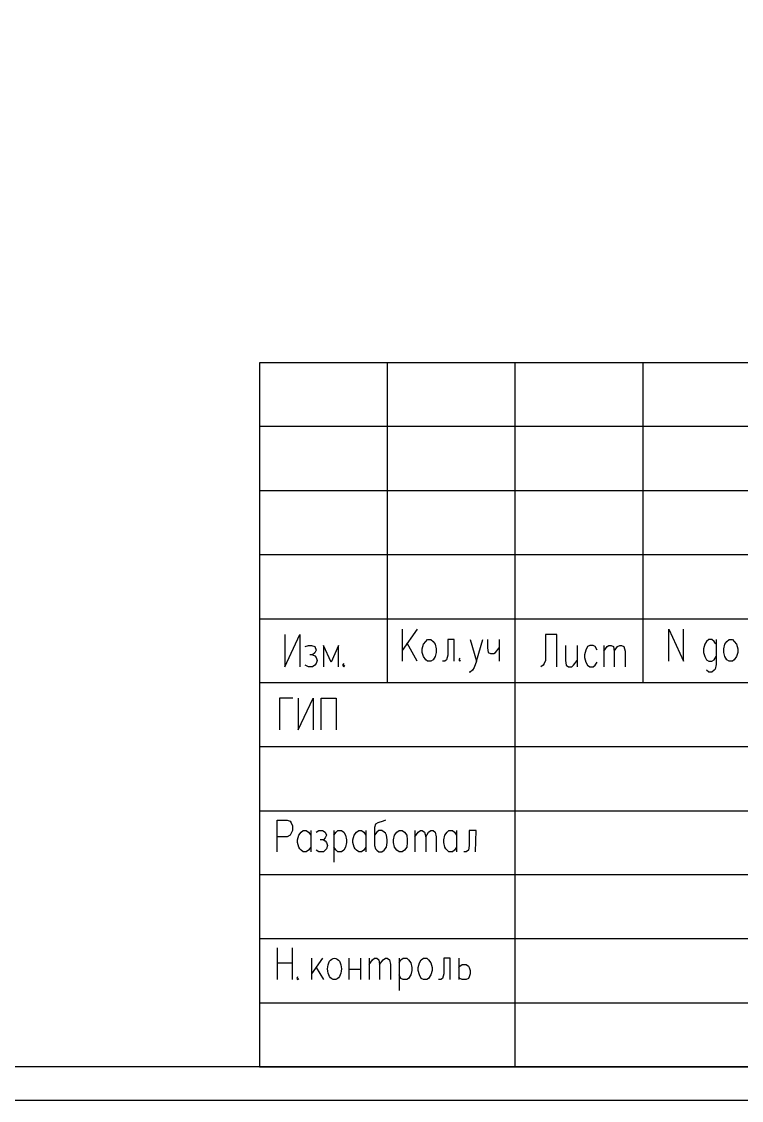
# Model space of a CAD drawing. Header units: millimetres. Extents: x 0 to 420, y 0 to 297.
# Drawn here: x 226.7 to 279.4, y 0 to 79 of the extents above; entities that cross this region are included whole.
import ezdxf

# ---------------------------------------------------------------- set-up
doc = ezdxf.new("R2010")
doc.units = ezdxf.units.MM
doc.layers.get('0').update_dxf_attribs({"linetype": 'CONTINUOUS'})

msp = doc.modelspace()

# ---------------------------------------------------------------- linework, layer by layer
at = {"color": 0, "true_color": 0x000007}
for points in [[(0, 0), (0, 296.587333), (419.946667, 296.587333), (419.946667, 0)], [(256.413, 33.739667), (256.667, 33.739667), (256.836333, 33.612667), (256.963333, 33.401), (257.048, 33.062333), (257.048, 32.808333), (256.963333, 32.512), (256.836333, 32.258), (256.667, 32.173333), (256.413, 32.173333), (256.286, 32.258), (256.116667, 32.512), (256.032, 32.808333), (256.032, 33.062333), (256.116667, 33.401), (256.286, 33.612667)], [(278.511, 33.739667), (278.765, 33.739667), (278.892, 33.612667), (279.061333, 33.401), (279.146, 33.062333), (279.146, 32.808333), (279.061333, 32.512), (278.892, 32.258), (278.765, 32.173333), (278.511, 32.173333), (278.341667, 32.258), (278.214667, 32.512), (278.13, 32.808333), (278.13, 33.062333), (278.214667, 33.401), (278.341667, 33.612667)], [(254.338667, 19.769667), (254.550333, 19.769667), (254.719667, 19.642667), (254.889, 19.431), (254.931333, 19.092333), (254.931333, 18.880667), (254.889, 18.542), (254.719667, 18.330333), (254.550333, 18.203333), (254.338667, 18.203333), (254.169333, 18.330333), (254, 18.542), (253.915333, 18.880667), (253.915333, 19.092333), (254, 19.431), (254.169333, 19.642667)], [(256.116667, 10.414), (256.370667, 10.414), (256.497667, 10.287), (256.667, 10.075333), (256.751667, 9.736667), (256.751667, 9.525), (256.667, 9.186333), (256.497667, 8.932333), (256.370667, 8.847667), (256.116667, 8.847667), (255.947333, 8.932333), (255.820333, 9.186333), (255.735667, 9.525), (255.735667, 9.736667), (255.820333, 10.075333), (255.947333, 10.287)]]:
    msp.add_lwpolyline(points, close=True, dxfattribs=at)
for points in [[(9.948333, 2.455333), (9.948333, 294.132), (417.491333, 294.132), (417.491333, 2.455333), (3.937, 2.455333)], [(417.491333, 54.017333), (244.094, 54.017333)], [(244.094, 54.017333), (244.094, 2.455333)], [(253.449667, 54.017333), (253.449667, 30.607)], [(262.805333, 54.017333), (262.805333, 2.455333)], [(272.203333, 54.017333), (272.203333, 30.607)], [(244.094, 49.360667), (305.011667, 49.360667)], [(244.094, 44.661667), (305.011667, 44.661667)], [(244.094, 39.962667), (305.011667, 39.962667)], [(244.094, 35.263667), (305.011667, 35.263667)], [(245.956667, 34.120667), (245.956667, 31.75), (247.057333, 34.120667), (247.057333, 31.75)], [(255.651, 34.501667), (254.550333, 32.935333)], [(254.550333, 34.501667), (254.550333, 32.173333)], [(265.895667, 31.75), (265.895667, 34.120667), (265.049, 34.120667), (265.049, 32.215667), (264.964333, 32.004), (264.879667, 31.877), (264.710333, 31.75)], [(274.108333, 32.173333), (274.108333, 34.501667), (275.166667, 32.173333), (275.166667, 34.501667)], [(247.438333, 33.231667), (247.692333, 33.316333), (247.904, 33.316333), (248.158, 33.231667), (248.242667, 32.977667), (248.158, 32.766), (247.988667, 32.639), (247.777, 32.639)], [(249.893667, 31.75), (249.893667, 33.316333), (249.343333, 32.088667), (248.793, 33.316333), (248.793, 31.75)], [(255.651, 32.173333), (254.931333, 33.485667)], [(258.360333, 32.173333), (258.360333, 33.739667), (257.894667, 33.739667), (257.894667, 32.596667), (257.81, 32.258), (257.683, 32.173333), (257.513667, 32.173333)], [(259.545667, 33.739667), (260.011333, 32.173333), (260.477, 33.739667)], [(260.815667, 33.739667), (260.815667, 33.147), (260.858, 32.808333), (261.027333, 32.723667), (261.281333, 32.723667), (261.408333, 32.808333), (261.662333, 33.147)], [(261.662333, 33.739667), (261.662333, 32.173333)], [(266.530667, 33.316333), (266.530667, 32.215667), (266.573, 31.877), (266.742333, 31.75), (266.996333, 31.75), (267.123333, 31.877), (267.377333, 32.215667)], [(267.377333, 33.316333), (267.377333, 31.75)], [(268.859, 32.977667), (268.689667, 33.231667), (268.562667, 33.316333), (268.308667, 33.316333), (268.139333, 33.231667), (268.012333, 32.977667), (267.927667, 32.639), (267.927667, 32.427333), (268.012333, 32.088667), (268.139333, 31.877), (268.308667, 31.75), (268.562667, 31.75), (268.689667, 31.877), (268.859, 32.088667)], [(269.324667, 33.316333), (269.324667, 31.75)], [(269.324667, 32.893), (269.578667, 33.231667), (269.705667, 33.316333), (269.875, 33.316333), (270.044333, 33.231667), (270.086667, 32.893), (270.086667, 31.75)], [(270.086667, 32.893), (270.340667, 33.231667), (270.51, 33.316333), (270.637, 33.316333), (270.806333, 33.231667), (270.891, 32.893), (270.891, 31.75)], [(277.579667, 33.401), (277.495, 33.485667), (277.410333, 33.612667), (277.241, 33.739667), (277.029333, 33.739667), (276.86, 33.612667), (276.733, 33.401), (276.648333, 33.062333), (276.648333, 32.808333), (276.733, 32.512), (276.86, 32.258), (277.029333, 32.173333), (277.241, 32.173333), (277.410333, 32.258), (277.579667, 32.512)], [(277.579667, 33.739667), (277.579667, 31.919333), (277.495, 31.580667), (277.410333, 31.496), (277.241, 31.369), (277.029333, 31.369), (276.86, 31.496)], [(247.988667, 32.639), (248.158, 32.554333), (248.242667, 32.427333), (248.327333, 32.215667), (248.242667, 32.004), (248.158, 31.877), (247.988667, 31.75), (247.692333, 31.75), (247.438333, 31.877)], [(250.274667, 32.004), (250.19, 31.877), (250.274667, 31.75), (250.359333, 31.877)], [(258.783667, 32.385), (258.699, 32.258), (258.783667, 32.173333), (258.826, 32.258)], [(260.011333, 32.173333), (259.842, 31.707667), (259.715, 31.496), (259.545667, 31.369), (259.461, 31.369)], [(244.094, 30.607), (417.491333, 30.607)], [(246.549333, 29.464), (245.575667, 29.464), (245.575667, 27.135667)], [(246.930333, 29.464), (246.930333, 27.135667), (248.031, 29.464), (248.031, 27.135667)], [(248.623667, 27.135667), (248.623667, 29.464), (249.724333, 29.464), (249.724333, 27.135667)], [(244.094, 25.908), (305.011667, 25.908)], [(244.094, 21.209), (305.011667, 21.209)], [(245.406333, 18.203333), (245.406333, 20.531667), (246.126, 20.531667), (246.337667, 20.447), (246.422333, 20.32), (246.507, 20.108333), (246.507, 19.769667), (246.422333, 19.558), (246.337667, 19.431), (246.126, 19.304), (245.406333, 19.304)], [(247.861667, 18.542), (247.692333, 18.330333), (247.523, 18.203333), (247.311333, 18.203333), (247.142, 18.330333), (247.057333, 18.415), (246.972667, 18.542), (246.888, 18.880667), (246.888, 19.092333), (246.972667, 19.431), (247.142, 19.642667), (247.311333, 19.769667), (247.523, 19.769667), (247.692333, 19.642667), (247.861667, 19.431)], [(247.861667, 19.769667), (247.861667, 18.203333)], [(248.242667, 19.642667), (248.454333, 19.769667), (248.708333, 19.769667), (248.92, 19.642667), (249.004667, 19.431), (248.92, 19.219333), (248.793, 19.092333), (248.539, 19.092333)], [(249.555, 19.769667), (249.555, 17.441333)], [(249.555, 19.431), (249.724333, 19.642667), (249.851333, 19.769667), (250.105333, 19.769667), (250.274667, 19.642667), (250.401667, 19.431), (250.486333, 19.092333), (250.486333, 18.880667), (250.401667, 18.542), (250.274667, 18.330333), (250.105333, 18.203333), (249.851333, 18.203333), (249.724333, 18.330333), (249.555, 18.542)], [(251.883333, 18.542), (251.756333, 18.330333), (251.587, 18.203333), (251.375333, 18.203333), (251.206, 18.330333), (251.121333, 18.415), (251.036667, 18.542), (250.952, 18.880667), (250.952, 19.092333), (251.036667, 19.431), (251.206, 19.642667), (251.375333, 19.769667), (251.587, 19.769667), (251.756333, 19.642667), (251.883333, 19.431)], [(251.883333, 19.769667), (251.883333, 18.203333)], [(253.322667, 20.531667), (253.153333, 20.447), (252.772333, 20.32), (252.603, 20.235333), (252.518333, 19.981333), (252.518333, 18.669), (252.603, 18.415), (252.687667, 18.330333), (252.857, 18.203333), (253.068667, 18.203333), (253.238, 18.330333), (253.407333, 18.542), (253.449667, 18.880667), (253.449667, 19.092333), (253.407333, 19.431), (253.322667, 19.558), (253.238, 19.642667), (253.068667, 19.769667), (252.857, 19.769667), (252.687667, 19.642667), (252.518333, 19.431)], [(255.481667, 19.769667), (255.481667, 18.203333)], [(255.481667, 19.304), (255.735667, 19.642667), (255.905, 19.769667), (256.032, 19.769667), (256.201333, 19.642667), (256.286, 19.304), (256.286, 18.203333)], [(256.286, 19.304), (256.497667, 19.642667), (256.667, 19.769667), (256.836333, 19.769667), (256.963333, 19.642667), (257.048, 19.304), (257.048, 18.203333)], [(258.529667, 18.542), (258.402667, 18.330333), (258.233333, 18.203333), (257.979333, 18.203333), (257.852333, 18.330333), (257.767667, 18.415), (257.683, 18.542), (257.598333, 18.880667), (257.598333, 19.092333), (257.683, 19.431), (257.852333, 19.642667), (257.979333, 19.769667), (258.233333, 19.769667), (258.402667, 19.642667), (258.529667, 19.431)], [(258.529667, 19.769667), (258.529667, 18.203333)], [(259.926667, 18.203333), (259.969, 19.769667), (259.461, 19.769667), (259.461, 18.669), (259.418667, 18.330333), (259.249333, 18.203333), (259.08, 18.203333)], [(248.793, 19.092333), (248.92, 19.007667), (249.004667, 18.880667), (249.089333, 18.669), (249.004667, 18.415), (248.92, 18.330333), (248.793, 18.203333), (248.454333, 18.203333), (248.242667, 18.330333)], [(244.094, 16.552333), (305.011667, 16.552333)], [(244.094, 11.853333), (305.011667, 11.853333)], [(245.406333, 11.176), (245.406333, 8.847667)], [(246.507, 8.847667), (246.507, 11.176)], [(247.904, 10.414), (247.904, 8.847667)], [(248.708333, 10.414), (247.904, 9.271)], [(250.655667, 10.414), (250.655667, 8.847667)], [(251.502333, 10.414), (251.502333, 8.847667)], [(252.137333, 10.414), (252.137333, 8.847667)], [(252.137333, 9.948333), (252.391333, 10.287), (252.518333, 10.414), (252.687667, 10.414), (252.857, 10.287), (252.899333, 9.948333), (252.899333, 8.847667)], [(252.899333, 9.948333), (253.153333, 10.287), (253.322667, 10.414), (253.449667, 10.414), (253.619, 10.287), (253.703667, 9.948333), (253.703667, 8.847667)], [(254.338667, 10.414), (254.338667, 8.043333)], [(254.338667, 10.075333), (254.465667, 10.287), (254.635, 10.414), (254.889, 10.414), (255.016, 10.287), (255.185333, 10.075333), (255.27, 9.736667), (255.27, 9.525), (255.185333, 9.186333), (255.016, 8.932333), (254.889, 8.847667), (254.635, 8.847667), (254.465667, 8.932333), (254.338667, 9.186333)], [(258.064, 8.847667), (258.064, 10.414), (257.598333, 10.414), (257.598333, 9.271), (257.513667, 8.932333), (257.386667, 8.847667), (257.217333, 8.847667)], [(258.699, 10.414), (258.699, 8.847667)], [(245.406333, 10.075333), (246.507, 10.075333)], [(248.242667, 9.736667), (248.793, 8.847667)], [(250.655667, 9.609667), (251.502333, 9.609667)], [(258.699, 9.736667), (258.783667, 9.821333), (258.953, 9.948333), (259.164667, 9.948333), (259.249333, 9.948333), (259.418667, 9.821333), (259.461, 9.736667), (259.545667, 9.525), (259.545667, 9.271), (259.461, 9.059333), (259.418667, 8.932333), (259.249333, 8.847667), (258.953, 8.847667), (258.783667, 8.932333), (258.699, 9.059333)], [(246.888, 9.059333), (246.845667, 8.932333), (246.888, 8.847667), (246.972667, 8.932333)], [(244.094, 7.154333), (305.011667, 7.154333)], [(244.094, 2.455333), (417.491333, 2.455333)]]:
    msp.add_lwpolyline(points, dxfattribs=at)
msp.add_ellipse((249.597333, 9.630833), major_axis=(0, 0.783167), ratio=0.648649, start_param=0, end_param=6.283185, dxfattribs=at)

doc.saveas('drawing.dxf')
